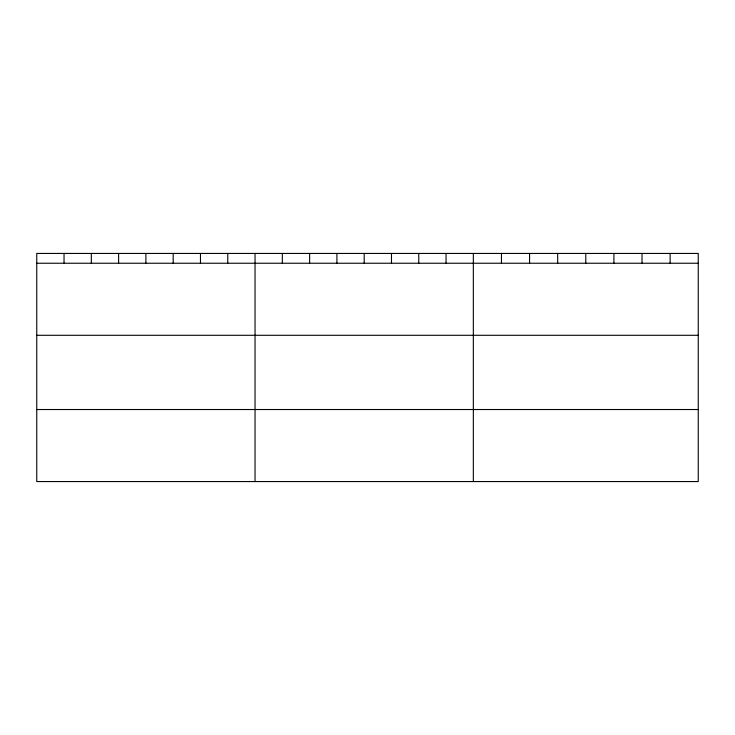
<?xml version="1.0" encoding="UTF-8"?>
<svg xmlns="http://www.w3.org/2000/svg" width="735" height="735" viewBox="0 0 735 735"><rect width="100%" height="100%" fill="white"/><g stroke="black" fill="none" stroke-linecap="round" stroke-linejoin="round"><path stroke-width="1.1" d="M698.25 335.289L698.25 253.437L36.75 253.437L36.75 481.563L698.25 481.563L698.25 335.289L36.75 335.289M36.75 263.24L698.25 263.24M36.75 409.524L698.25 409.524M670.136 253.437L670.136 263.24M642.022 253.437L642.022 263.24M613.909 253.437L613.909 263.24M585.795 253.437L585.795 263.24M557.681 253.437L557.681 263.24M529.567 253.437L529.567 263.24M501.454 253.437L501.454 263.24M473.34 253.437L473.34 481.563M446.053 253.437L446.053 263.24M418.766 253.437L418.766 263.24M391.479 253.437L391.479 263.24M364.192 253.437L364.192 263.24M336.906 253.437L336.906 263.24M309.619 253.437L309.619 263.24M282.332 253.437L282.332 263.24M255.045 253.437L255.045 481.563M227.758 253.437L227.758 263.24M200.471 253.437L200.471 263.24M173.184 253.437L173.184 263.24M145.898 253.437L145.898 263.24M118.611 253.437L118.611 263.24M91.324 253.437L91.324 263.24M64.037 253.437L64.037 263.24"/></g></svg>
